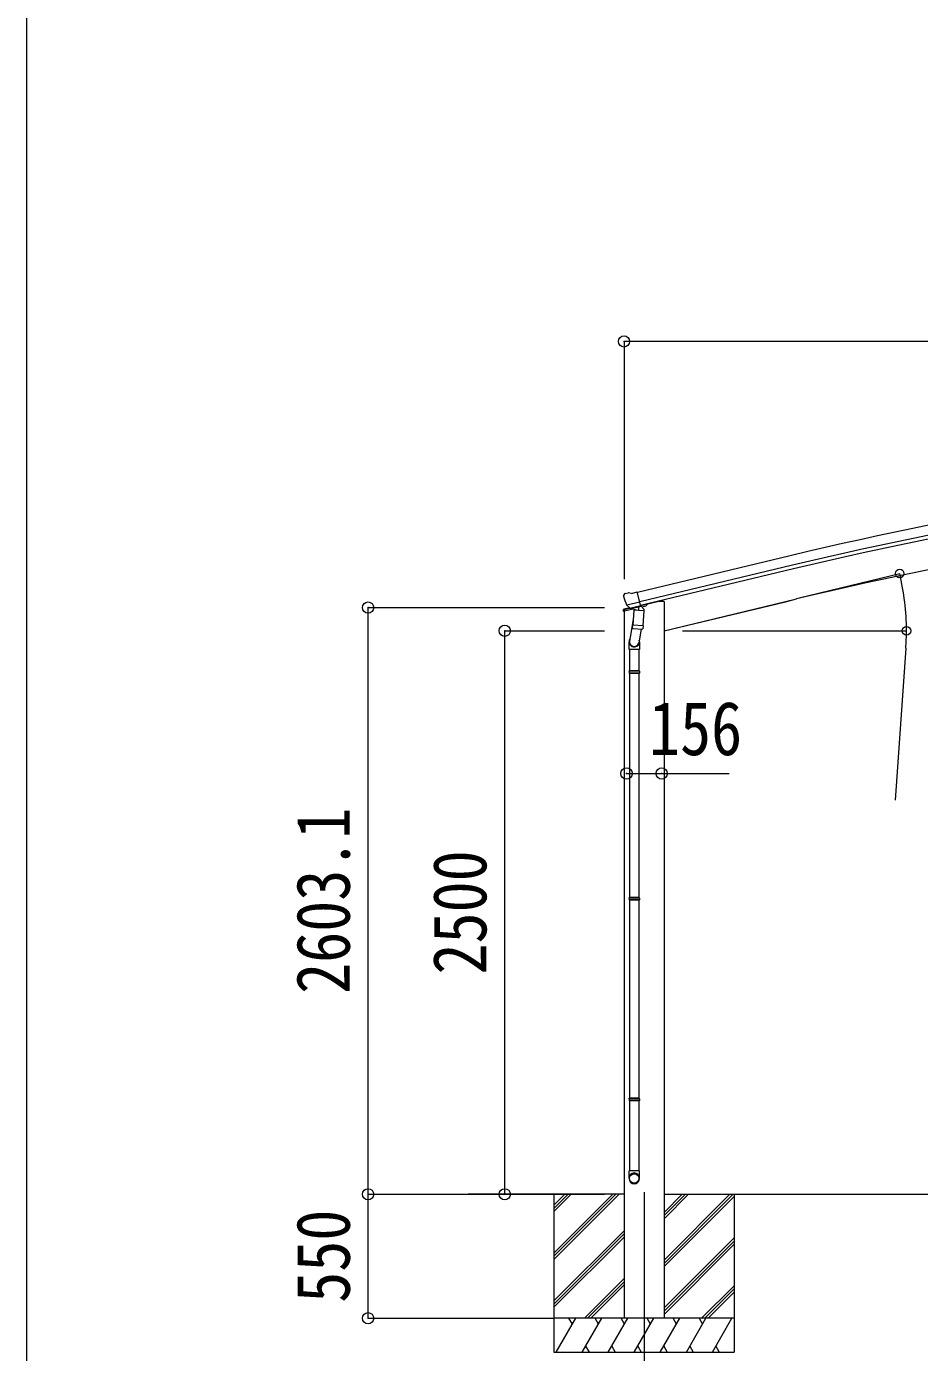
# Model space of a CAD drawing. Units: millimetres at full size. Extents: x -13976 to 14131, y -9754 to 9646.
# Drawn here: x -13976 to -10013, y -5937 to -54 of the extents above; entities that cross this region are included whole.
import ezdxf
from ezdxf.enums import TextEntityAlignment as Align

# ---------------------------------------------------------------- set-up
doc = ezdxf.new("R2010")
doc.units = ezdxf.units.MM
doc.header["$LTSCALE"] = 50
doc.header["$PDMODE"] = 32
doc.header["$PDSIZE"] = 50
for name, color, linetype, lineweight in [('0-0_0', 7, 'Continuous', 9), ('0-1_本体', 4, 'Continuous', 9), ('0-2_部品', 7, 'Continuous', 9), ('0-8_PARTS2', 2, 'Continuous', 9), ('0-A_寸法', 6, 'Continuous', 9), ('F-0_240', 7, 'Continuous', 9)]:
    doc.layers.add(name, color=color, linetype=linetype, lineweight=lineweight)
doc.styles.add('ＭＳ ゴシック', font='')
doc.styles.get('ＭＳ ゴシック').set_extended_font_data('MS Gothic')

msp = doc.modelspace()

# ---------------------------------------------------------------- linework, layer by layer
at = {"layer": '0-0_0'}
for p, q in [((-11324.44, -5235.23), (-12016.08, -5235.23)), ((-11635.44, -5235.23), (-11635.44, -5935.23)), ((-11635.44, -5495.96), (-11374.71, -5235.23)), ((-11635.44, -5510.1), (-11360.57, -5235.23)), ((-11635.44, -5524.24), (-11346.43, -5235.23)), ((-11635.44, -5312.11), (-11558.56, -5235.23)), ((-11635.44, -5297.97), (-11572.7, -5235.23)), ((-11635.44, -5283.83), (-11586.86, -5235.25)), ((-11586.85, -5235.24), (-11586.84, -5235.23)), ((-11146.44, -5343.61), (-11038.06, -5235.23)), ((-11146.44, -5329.47), (-11052.2, -5235.23)), ((-11146.44, -5315.33), (-11066.34, -5235.23)), ((-11146.44, -5235.24), (-3524.44, -5235.24)), ((-11146.44, -5527.46), (-10854.22, -5235.24)), ((-11146.44, -5541.6), (-10840.08, -5235.24)), ((-10835.44, -5235.23), (-10835.44, -5935.23)), ((-11146.44, -5555.74), (-10835.44, -5244.75)), ((-11635.44, -5708.09), (-11324.44, -5397.09)), ((-11635.44, -5722.23), (-11324.44, -5411.24)), ((-11635.44, -5736.38), (-11324.44, -5425.38)), ((-11146.44, -5739.59), (-10835.44, -5428.59)), ((-11146.44, -5753.73), (-10835.44, -5442.74)), ((-11146.44, -5767.88), (-10835.44, -5456.88)), ((-11500.45, -5785.23), (-11324.44, -5609.23)), ((-11486.31, -5785.23), (-11324.44, -5623.37)), ((-11472.17, -5785.23), (-11324.44, -5637.51)), ((-10979.95, -5785.23), (-10835.44, -5640.72)), ((-10965.81, -5785.23), (-10835.44, -5654.87)), ((-10951.67, -5785.23), (-10835.44, -5669.01)), ((-10835.44, -5785.23), (-11635.44, -5785.23)), ((-11625.15, -5935.23), (-11538.55, -5785.23)), ((-11553.55, -5811.21), (-11568.55, -5785.23)), ((-11509.68, -5935.23), (-11423.08, -5785.23)), ((-11438.08, -5811.22), (-11453.08, -5785.23)), ((-11394.21, -5935.23), (-11307.61, -5785.23)), ((-11322.61, -5811.22), (-11337.61, -5785.23)), ((-11278.74, -5935.23), (-11192.14, -5785.23)), ((-11207.14, -5811.21), (-11222.14, -5785.23)), ((-11163.27, -5935.23), (-11076.67, -5785.23)), ((-11091.67, -5811.21), (-11106.67, -5785.23)), ((-11047.8, -5935.23), (-10961.2, -5785.23)), ((-10991.2, -5785.23), (-10976.2, -5811.21)), ((-10932.33, -5935.23), (-10845.73, -5785.23)), ((-11635.44, -5935.23), (-10835.44, -5935.23)), ((-11494.68, -5909.25), (-11479.69, -5935.23)), ((-11379.21, -5909.25), (-11364.21, -5935.23)), ((-11263.74, -5909.25), (-11248.74, -5935.23)), ((-11148.27, -5909.25), (-11133.28, -5935.23)), ((-11032.8, -5909.25), (-11017.81, -5935.23)), ((-10917.33, -5909.25), (-10902.33, -5935.23))]:
    msp.add_line(p, q, dxfattribs=at)
at = {"layer": '0-1_本体'}
for p, q in [((-10586.88, -2402.31), (-11265.05, -2564.9)), ((-10576.81, -2444.29), (-11254.97, -2606.88)), ((-10572.89, -2460.65), (-11251.04, -2623.24)), ((-11324.46, -2642.18), (-11324.46, -5785.23)), ((-11146.46, -2605.23), (-11146.46, -5785.23)), ((-11146.44, -2735.17), (-10608.47, -2606.02)), ((-11146.44, -2735.19), (-10608.48, -2606.04)), ((-10608.48, -2606.04), (-10559.11, -2594.18)), ((-10608.47, -2606.02), (-10559.1, -2594.16))]:
    msp.add_line(p, q, dxfattribs=at)
msp.add_lwpolyline([(-11146.54, -2605.23), (-11170.54, -2605.23), (-11324.46, -2642.18)], dxfattribs=at)
for centre, radius, start, end in [((-6557.36, -19267.41), 17339.81, 95.02765, 103.43754), ((-6557.36, -19267.41), 17296.63, 95.0278, 103.43739), ((-6557.36, -19267.41), 17279.81, 95.0278, 103.43739), ((-6561.11, -19247.05), 17126.06, 95.00003, 103.5), ((-6561.1, -19247.03), 17126.06, 95.00003, 103.5)]:
    msp.add_arc(centre, radius, start, end, dxfattribs=at)
at = {"layer": '0-2_部品'}
for p, q in [((-11326.5, -2580.51), (-11326.23, -2581.66)), ((-11322.28, -2571.93), (-11326.14, -2578.23)), ((-11319.19, -2569.68), (-11306, -2566.52)), ((-11291.44, -2569.19), (-11304.7, -2566.49)), ((-11291.44, -2569.19), (-11265.51, -2562.97)), ((-11327.64, -2648.8), (-11284.93, -2638.55)), ((-11327.64, -2641.91), (-11327.64, -2648.8)), ((-11299.03, -2632.68), (-11325.34, -2639)), ((-11312.45, -2620.81), (-11254.94, -2607.01)), ((-11295.6, -2635.72), (-11311.97, -2621.23)), ((-11292.89, -2636.29), (-11285.37, -2634.49)), ((-11292.05, -2636.18), (-11290.52, -2635.82)), ((-11290.52, -2635.82), (-11253.82, -2627.01)), ((-11288.68, -2636.05), (-11288.73, -2636.79)), ((-11287.98, -2637.83), (-11262.16, -2644.26)), ((-11281.06, -2643.17), (-11285.73, -2710.01)), ((-11235.37, -2646.37), (-11281.06, -2643.17)), ((-11279.28, -2639.99), (-11279.51, -2643.28)), ((-11259.77, -2628.83), (-11260.79, -2643.44)), ((-11253.82, -2627.01), (-11252.29, -2626.64)), ((-11250.73, -2624.53), (-11249.79, -2624.6)), ((-11249.79, -2624.6), (-11236.47, -2639.92)), ((-11245.8, -2629.16), (-11226.92, -2624.62)), ((-11240.05, -2713.21), (-11235.37, -2646.37)), ((-11236.47, -2639.92), (-11236.92, -2646.26)), ((-11223.08, -2616.54), (-11223.08, -2619.76)), ((-11284, -2685.24), (-11299.91, -2781.41)), ((-11286.59, -2722.48), (-11285.72, -2710.01)), ((-11286.2, -2723.83), (-11286.2, -2723.83)), ((-11240.05, -2713.21), (-11285.73, -2710.01)), ((-11284.75, -2724.61), (-11243.05, -2727.53)), ((-11248.48, -2727.15), (-11259.21, -2790.74)), ((-11240.06, -2713.2), (-11240.95, -2725.9)), ((-11302.07, -2818.58), (-11302.07, -2784.22)), ((-11256.07, -2818.58), (-11302.07, -2818.58)), ((-11300.07, -2818.58), (-11300.07, -2912.58)), ((-11258.07, -2818.58), (-11258.07, -2912.58)), ((-11256.07, -2783.92), (-11256.07, -2818.58)), ((-11302.07, -2914.58), (-11301.07, -2912.58)), ((-11256.07, -2914.58), (-11302.07, -2914.58)), ((-11256.07, -2922.58), (-11302.07, -2922.58)), ((-11257.07, -2912.58), (-11301.07, -2912.58)), ((-11257.07, -2924.58), (-11301.07, -2924.58)), ((-11300.07, -2924.58), (-11300.07, -3918.76)), ((-11258.07, -2924.58), (-11258.07, -3918.76)), ((-11256.07, -2914.58), (-11257.07, -2912.58)), ((-11256.07, -2922.58), (-11257.07, -2924.58)), ((-11256.07, -2914.58), (-11256.07, -2922.58)), ((-11302.07, -3920.76), (-11301.07, -3918.76)), ((-11256.07, -3920.76), (-11302.07, -3920.76)), ((-11256.07, -3928.76), (-11302.07, -3928.76)), ((-11257.07, -3918.76), (-11301.07, -3918.76)), ((-11257.07, -3930.76), (-11301.07, -3930.76)), ((-11300.07, -3930.76), (-11300.07, -4808.95)), ((-11258.07, -3930.76), (-11258.07, -4808.95)), ((-11256.07, -3920.76), (-11257.07, -3918.76)), ((-11256.07, -3928.76), (-11257.07, -3930.76)), ((-11256.07, -3920.76), (-11256.07, -3928.76)), ((-11302.07, -4810.95), (-11301.07, -4808.95)), ((-11256.07, -4810.95), (-11302.07, -4810.95)), ((-11256.07, -4818.95), (-11302.07, -4818.95)), ((-11257.07, -4808.95), (-11301.07, -4808.95)), ((-11257.07, -4820.95), (-11301.07, -4820.95)), ((-11300.07, -4820.95), (-11300.07, -5130.95)), ((-11258.07, -4820.95), (-11258.07, -5130.95)), ((-11256.07, -4810.95), (-11257.07, -4808.95)), ((-11256.07, -4818.95), (-11257.07, -4820.95)), ((-11256.07, -4810.95), (-11256.07, -4818.95)), ((-11302.07, -5165.09), (-11302.07, -5130.95)), ((-11256.07, -5130.95), (-11302.07, -5130.95)), ((-11256.07, -5165.09), (-11256.07, -5130.95))]:
    msp.add_line(p, q, dxfattribs=at)
for points in [[(-11260.09, -2628.42), (-11250.36, -2626.08), (-11265.51, -2562.97)], [(-11312.72, -2620.24), (-11312.13, -2621.08), (-11311.97, -2621.23)], [(-11260.09, -2628.42), (-11260.32, -2628.57), (-11285.09, -2634.51), (-11285.37, -2634.49)], [(-11302.07, -2914.58), (-11302.07, -2922.58), (-11301.07, -2924.58)], [(-11302.07, -3920.76), (-11302.07, -3928.76), (-11301.07, -3930.76)], [(-11302.07, -4810.95), (-11302.07, -4818.95), (-11301.07, -4820.95)]]:
    msp.add_lwpolyline(points, dxfattribs=at)
for centre, radius, start, end in [((-11129.42, -2534.41), 202.4, 193.5, 205.09125), ((-11318.02, -2574.54), 5, 103.5, 148.5), ((-11305.3, -2569.43), 3, 78.5, 103.5), ((-11324.64, -2641.91), 3, 103.5, 180), ((-11292.17, -2635.7), 0.5, 248.23754, 283.5), ((-11289.18, -2636.01), 0.5, 356, 103.5), ((-11287.74, -2636.86), 1, 176, 256), ((-11261.81, -2643.29), 1.03, 250.03897, 351.96569), ((-11259.17, -2628.91), 0.604, 100.59842, 172.20595), ((-11252.4, -2626.15), 0.5, 283.5, 318.76246), ((-11228.08, -2619.76), 5, 283.5, 0), ((-11284.65, -2722.65), 1.95, 175.04017, 217.47766), ((-11284.61, -2722.62), 2, 217.40962, 266), ((-11242.91, -2725.54), 2, 266, 349.46843), ((-11272.07, -2784.22), 30, 177.45142, 180)]:
    msp.add_arc(centre, radius, start, end, dxfattribs=at)
for centre, major_axis, ratio, start_param, end_param in [((-11323.58, -2579.79), (-1.57, -2.57), 0.99628, 4.712389, 5.4996506), ((-11293.61, -2633.47), (-0.73, -2.92), 0.997631, 5.8041905, 6.6006116), ((-11293.55, -2633.24), (2.63, 3.16), 0.650902, 4.0958226, 4.1686332), ((-11293.58, -2633.37), (-0.73, -2.92), 0.997631, 0.3902369, 0.4789948), ((-11279.07, -2783.92), (23, 0), 0.996195, 2.5560258, 6.5663028), ((-11279.07, -2783.92), (21, 0), 0.996195, 2.9349147, 5.9512394), ((-11279.07, -5163.35), (-23, 0), 0.996195, 3.1415927, 6.2831853), ((-11279.07, -5165.09), (-23, 0), 0.996195, 3.1415927, 6.2831853), ((-11279.07, -5165.09), (0, -23.43), 0.981806, 4.712389, 7.8539816)]:
    msp.add_ellipse(centre, major_axis=major_axis, ratio=ratio, start_param=start_param, end_param=end_param, dxfattribs=at)
msp.add_ellipse((-11279.07, -5165.09), major_axis=(21, 0), ratio=0.996195, dxfattribs=at)
at = {"layer": '0-8_PARTS2'}
msp.add_line((-11235.46, -5226.02), (-11235.46, -6076.27), dxfattribs=at)
at = {"layer": '0-A_寸法'}
for p, q in [((-3346.43, -1451.34), (-11324.46, -1451.34)), ((-11324.46, -1451.34), (-11324.46, -2506.16)), ((-10546.71, -2588.55), (-10100.19, -2481.35)), ((-12459.86, -2632.08), (-11410.77, -2632.08)), ((-12459.86, -5235.23), (-12459.86, -2632.08)), ((-11853.63, -2735.23), (-11410.77, -2735.23)), ((-11853.63, -5235.23), (-11853.63, -2735.23)), ((-11065.16, -2735.23), (-10070.14, -2735.23)), ((-10073.83, -2811.69), (-10121.48, -3487.21)), ((-11313.36, -3368.46), (-11157.36, -3368.46)), ((-11157.36, -3368.46), (-10857.36, -3368.46)), ((-12459.86, -5235.23), (-11853.63, -5235.23)), ((-12459.86, -5785.23), (-12459.86, -5235.23)), ((-11853.63, -5235.23), (-11410.87, -5235.23)), ((-12459.86, -5785.23), (-11634.94, -5785.23))]:
    msp.add_line(p, q, dxfattribs=at)
for centre in [(-10101.16, -2481.58), (-10071.14, -2735.23)]:
    msp.add_circle(centre, 19.12, dxfattribs=at)
for start, end in [(0, 13.5), (355.9652, 0)]:
    msp.add_arc((-11157.69, -2735.23), 1086.56, start, end, dxfattribs=at)
for p in [(-11324.46, -1451.34), (-12459.86, -2632.08), (-11853.63, -2735.23), (-11313.36, -3368.46), (-11157.36, -3368.46), (-12459.86, -5235.23), (-11853.63, -5235.23), (-12459.86, -5785.23)]:
    msp.add_point(p, dxfattribs=at)
at = {"layer": 'F-0_240', "color": 5}
msp.add_line((-13975.76, 9645.57), (-13975.76, -9754.43), dxfattribs=at)

# ---------------------------------------------------------------- texts
at = {"layer": '0-A_寸法', "color": 7, "style": 'ＭＳ ゴシック', "width": 0.85}
msp.add_text('156', height=238.3, dxfattribs=at).set_placement((-11213.61, -3358.46), align=Align.BOTTOM_LEFT)
for s, p in [('2603.1', (-12469.86, -4346.16)), ('2500', (-11863.63, -4260.23)), ('550', (-12469.86, -5716.48))]:
    msp.add_text(s, height=238.3, rotation=90, dxfattribs=at).set_placement(p, align=Align.BOTTOM_LEFT)

doc.saveas('drawing.dxf')
